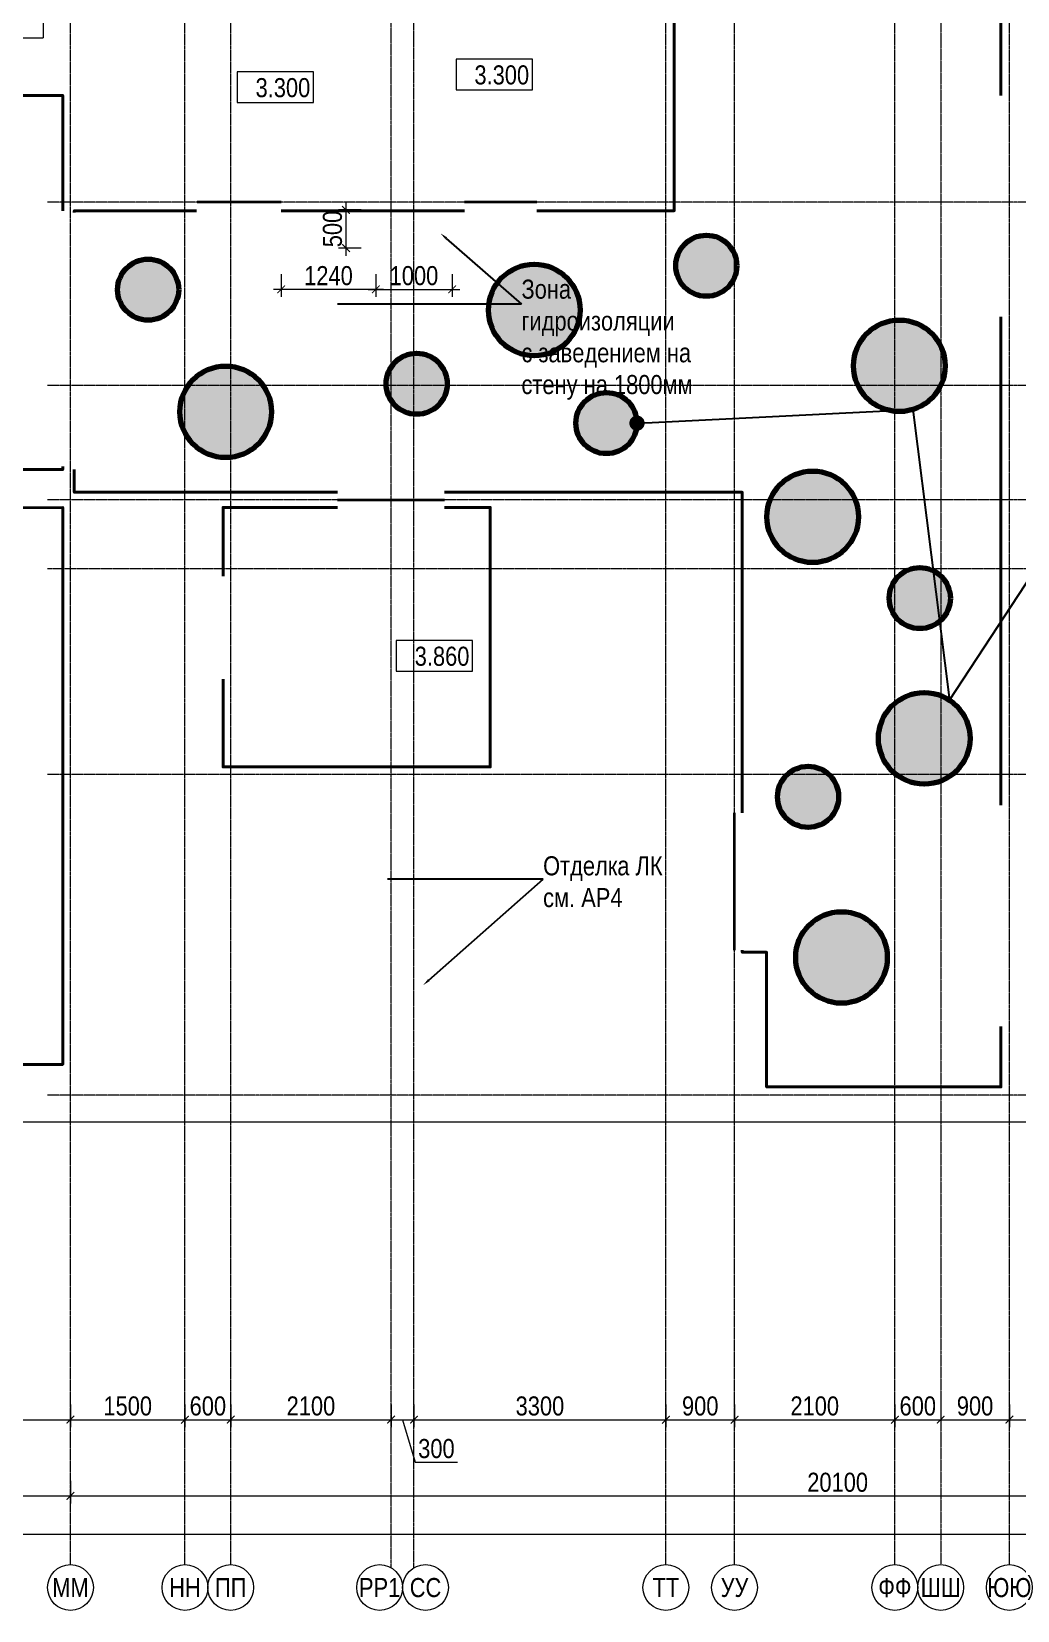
# Model space of a CAD drawing. Header units: millimetres. Extents: x -328335 to 1212475, y -208171 to 164144.
# Drawn here: x 93991 to 106905, y -6755 to 13937 of the extents above; entities that cross this region are included whole.
import ezdxf
from ezdxf import colors
from ezdxf.entities.mleader import LeaderData, LeaderLine
from ezdxf.enums import TextEntityAlignment as Align
from ezdxf.math import Vec2, Vec3

# ---------------------------------------------------------------- set-up
doc = ezdxf.new("R2010")
doc.units = ezdxf.units.MM
doc.header["$LTSCALE"] = 0.5
doc.linetypes.add('CENTER2', pattern=[28.575, 19.05, -3.175, 3.175, -3.175])
doc.linetypes.add('DASHED', pattern=[19.05, 12.7, -6.35])
doc.layers.get('Defpoints').update_dxf_attribs({"color": 140})
for name, color, linetype, lineweight in [('АИ_Плинтус', 3, 'Continuous', 9), ('АИ_Полы', 1, 'Continuous', 9), ('АИ_Полы_размеры', 7, 'Continuous', 5), ('АР6_потолок_отм', 5, 'Continuous', 5), ('АЦ_Бафы', 8, 'Continuous', 0), ('АЦ_Выноски', 7, 'Continuous', 5), ('АЦ_Стены', 8, 'Continuous', 70), ('РД_Оси_размер', 8, 'Continuous', 0)]:
    doc.layers.add(name, color=color, linetype=linetype, lineweight=lineweight)
doc.layers.add('АИ_Т_Профиль', color=2, linetype='Continuous', lineweight=40, true_color=0xffff00)
doc.layers.add('РД_Оси_100', color=7, linetype='Continuous', lineweight=0, true_color=0x525252)
doc.layers.add('АР_Делит', color=120, linetype='Continuous', lineweight=0, plot=False)
doc.styles.add('Arial_Narrow_08', font='ARIALN.TTF', dxfattribs={"width": 0.8})
doc.styles.add('style1', font='ARIALN.TTF')
doc.styles.add('ккк', font='isocpeur.ttf', dxfattribs={"width": 0.85, "oblique": 15})
doc.dimstyles.new('Dim100_ареал', dxfattribs={"dimscale": 100, "dimtxt": 2.5, "dimasz": 1, "dimexe": 1, "dimexo": 1, "dimgap": 0.5, "dimtad": 1, "dimzin": 12, "dimdsep": 46, "dimtxsty": 'style1', "dimblk": 'ARCHTICK', "dimcen": 1, "dimdle": 1, "dimaunit": 1, "dimadec": 0, "dimazin": 3, "dimtfac": 1, "dimtmove": 1, "dimatfit": 3, "dimldrblk": 'OPEN30', "dimfxl": 2, "dimfxlon": 1, "dimtolj": 1, "dimtzin": 0, "dimlwd": 5, "dimlwe": 5, "dimarcsym": 0})

# ---------------------------------------------------------------- blocks, each defined once
blk = doc.blocks.new('A-iden')
at = {"linetype": 'Continuous', "lineweight": 5}
blk.add_circle((0, -4), 3, dxfattribs=at)
at = {"color": 0, "linetype": 'Continuous', "lineweight": 20, "style": 'ккк', "width": 0.85}
blk.add_attdef('ID', text='', height=4, dxfattribs=at).set_placement((0.31, -3.85), align=Align.MIDDLE_CENTER)
blk = doc.blocks.new('_ArchTick')
at = {"color": 0, "linetype": 'ByBlock', "const_width": 0.15}
blk.add_lwpolyline([(-0.5, -0.5), (0.5, 0.5)], dxfattribs=at)
blk = doc.blocks.new('*D516')
at = {"layer": 'Defpoints', "color": 0, "transparency": 16777216}
for p in [(91800, -3255), (94500, -3255), (94500, -4255)]:
    blk.add_point(p, dxfattribs=at)
at = {"layer": 'РД_Оси_размер', "color": 0, "lineweight": 5, "transparency": 16777216}
for p, q in [((91800, -4055), (91800, -4355)), ((94500, -4055), (94500, -4355)), ((91700, -4255), (94600, -4255))]:
    blk.add_line(p, q, dxfattribs=at)
at = {"layer": 'РД_Оси_размер', "color": 0, "lineweight": 5, "transparency": 16777216, "xscale": 100, "yscale": 100, "zscale": 100, "rotation": 180}
blk.add_blockref('_ArchTick', (91800, -4255), dxfattribs=at)
at = {"layer": 'РД_Оси_размер', "color": 0, "lineweight": 5, "transparency": 16777216, "xscale": 100, "yscale": 100, "zscale": 100}
blk.add_blockref('_ArchTick', (94500, -4255), dxfattribs=at)
at = {"layer": 'РД_Оси_размер', "color": 0, "transparency": 16777216, "insert": (93150, -4077), "char_height": 250, "attachment_point": 5, "style": 'style1'}
blk.add_mtext('\\A1;2700', dxfattribs=at)
blk = doc.blocks.new('_Open30')
at = {"color": 0, "linetype": 'ByBlock', "lineweight": -2}
for p, q in [((-1, 0.27), (0, 0)), ((0, 0), (-1, -0.27)), ((0, 0), (-1, 0))]:
    blk.add_line(p, q, dxfattribs=at)
blk = doc.blocks.new('*D517')
at = {"layer": 'Defpoints', "color": 0, "transparency": 16777216}
for p in [(94500, -3255), (96000, -3255), (96000, -4255)]:
    blk.add_point(p, dxfattribs=at)
at = {"layer": 'РД_Оси_размер', "color": 0, "lineweight": 5, "transparency": 16777216}
for p, q in [((94500, -4055), (94500, -4355)), ((96000, -4055), (96000, -4355)), ((94400, -4255), (96100, -4255))]:
    blk.add_line(p, q, dxfattribs=at)
at = {"layer": 'РД_Оси_размер', "color": 0, "lineweight": 5, "transparency": 16777216, "xscale": 100, "yscale": 100, "zscale": 100, "rotation": 180}
blk.add_blockref('_ArchTick', (94500, -4255), dxfattribs=at)
at = {"layer": 'РД_Оси_размер', "color": 0, "lineweight": 5, "transparency": 16777216, "xscale": 100, "yscale": 100, "zscale": 100}
blk.add_blockref('_ArchTick', (96000, -4255), dxfattribs=at)
at = {"layer": 'РД_Оси_размер', "color": 0, "transparency": 16777216, "insert": (95250, -4077), "char_height": 250, "attachment_point": 5, "style": 'style1'}
blk.add_mtext('\\A1;1500', dxfattribs=at)
blk = doc.blocks.new('*D518')
at = {"layer": 'Defpoints', "color": 0, "transparency": 16777216}
for p in [(96000, -3255), (96600, -3255), (96600, -4255)]:
    blk.add_point(p, dxfattribs=at)
at = {"layer": 'РД_Оси_размер', "color": 0, "lineweight": 5, "transparency": 16777216}
for p, q in [((96000, -4055), (96000, -4355)), ((96600, -4055), (96600, -4355)), ((95900, -4255), (96700, -4255))]:
    blk.add_line(p, q, dxfattribs=at)
at = {"layer": 'РД_Оси_размер', "color": 0, "lineweight": 5, "transparency": 16777216, "xscale": 100, "yscale": 100, "zscale": 100, "rotation": 180}
blk.add_blockref('_ArchTick', (96000, -4255), dxfattribs=at)
at = {"layer": 'РД_Оси_размер', "color": 0, "lineweight": 5, "transparency": 16777216, "xscale": 100, "yscale": 100, "zscale": 100}
blk.add_blockref('_ArchTick', (96600, -4255), dxfattribs=at)
at = {"layer": 'РД_Оси_размер', "color": 0, "transparency": 16777216, "insert": (96300, -4077), "char_height": 250, "attachment_point": 5, "style": 'style1'}
blk.add_mtext('\\A1;600', dxfattribs=at)
blk = doc.blocks.new('*D519')
at = {"layer": 'Defpoints', "color": 0, "transparency": 16777216}
for p in [(96600, -3255), (98700, -3255), (98700, -4255)]:
    blk.add_point(p, dxfattribs=at)
at = {"layer": 'РД_Оси_размер', "color": 0, "lineweight": 5, "transparency": 16777216}
for p, q in [((96600, -4055), (96600, -4355)), ((98700, -4055), (98700, -4355)), ((96500, -4255), (98800, -4255))]:
    blk.add_line(p, q, dxfattribs=at)
at = {"layer": 'РД_Оси_размер', "color": 0, "lineweight": 5, "transparency": 16777216, "xscale": 100, "yscale": 100, "zscale": 100, "rotation": 180}
blk.add_blockref('_ArchTick', (96600, -4255), dxfattribs=at)
at = {"layer": 'РД_Оси_размер', "color": 0, "lineweight": 5, "transparency": 16777216, "xscale": 100, "yscale": 100, "zscale": 100}
blk.add_blockref('_ArchTick', (98700, -4255), dxfattribs=at)
at = {"layer": 'РД_Оси_размер', "color": 0, "transparency": 16777216, "insert": (97650, -4077), "char_height": 250, "attachment_point": 5, "style": 'style1'}
blk.add_mtext('\\A1;2100', dxfattribs=at)
blk = doc.blocks.new('*D520')
at = {"layer": 'Defpoints', "color": 0, "transparency": 16777216}
for p in [(98700, -3255), (99000, -3255), (99000, -4255)]:
    blk.add_point(p, dxfattribs=at)
at = {"layer": 'РД_Оси_размер', "color": 0, "lineweight": 5, "transparency": 16777216}
for p, q in [((98700, -4055), (98700, -4355)), ((99000, -4055), (99000, -4355)), ((98600, -4255), (99100, -4255)), ((98850, -4255), (99017, -4813)), ((99017, -4813), (99570, -4813))]:
    blk.add_line(p, q, dxfattribs=at)
at = {"layer": 'РД_Оси_размер', "color": 0, "lineweight": 5, "transparency": 16777216, "xscale": 100, "yscale": 100, "zscale": 100, "rotation": 180}
blk.add_blockref('_ArchTick', (98700, -4255), dxfattribs=at)
at = {"layer": 'РД_Оси_размер', "color": 0, "lineweight": 5, "transparency": 16777216, "xscale": 100, "yscale": 100, "zscale": 100}
blk.add_blockref('_ArchTick', (99000, -4255), dxfattribs=at)
at = {"layer": 'РД_Оси_размер', "color": 0, "transparency": 16777216, "insert": (99294, -4635), "char_height": 250, "attachment_point": 5, "style": 'style1'}
blk.add_mtext('\\A1;300', dxfattribs=at)
blk = doc.blocks.new('*D521')
at = {"layer": 'Defpoints', "color": 0, "transparency": 16777216}
for p in [(99000, -3255), (102300, -3255), (102300, -4255)]:
    blk.add_point(p, dxfattribs=at)
at = {"layer": 'РД_Оси_размер', "color": 0, "lineweight": 5, "transparency": 16777216}
for p, q in [((99000, -4055), (99000, -4355)), ((102300, -4055), (102300, -4355)), ((98900, -4255), (102400, -4255))]:
    blk.add_line(p, q, dxfattribs=at)
at = {"layer": 'РД_Оси_размер', "color": 0, "lineweight": 5, "transparency": 16777216, "xscale": 100, "yscale": 100, "zscale": 100, "rotation": 180}
blk.add_blockref('_ArchTick', (99000, -4255), dxfattribs=at)
at = {"layer": 'РД_Оси_размер', "color": 0, "lineweight": 5, "transparency": 16777216, "xscale": 100, "yscale": 100, "zscale": 100}
blk.add_blockref('_ArchTick', (102300, -4255), dxfattribs=at)
at = {"layer": 'РД_Оси_размер', "color": 0, "transparency": 16777216, "insert": (100650, -4077), "char_height": 250, "attachment_point": 5, "style": 'style1'}
blk.add_mtext('\\A1;3300', dxfattribs=at)
blk = doc.blocks.new('*D522')
at = {"layer": 'Defpoints', "color": 0, "transparency": 16777216}
for p in [(102300, -3255), (103200, -3255), (103200, -4255)]:
    blk.add_point(p, dxfattribs=at)
at = {"layer": 'РД_Оси_размер', "color": 0, "lineweight": 5, "transparency": 16777216}
for p, q in [((102300, -4055), (102300, -4355)), ((103200, -4055), (103200, -4355)), ((102200, -4255), (103300, -4255))]:
    blk.add_line(p, q, dxfattribs=at)
at = {"layer": 'РД_Оси_размер', "color": 0, "lineweight": 5, "transparency": 16777216, "xscale": 100, "yscale": 100, "zscale": 100, "rotation": 180}
blk.add_blockref('_ArchTick', (102300, -4255), dxfattribs=at)
at = {"layer": 'РД_Оси_размер', "color": 0, "lineweight": 5, "transparency": 16777216, "xscale": 100, "yscale": 100, "zscale": 100}
blk.add_blockref('_ArchTick', (103200, -4255), dxfattribs=at)
at = {"layer": 'РД_Оси_размер', "color": 0, "transparency": 16777216, "insert": (102750, -4077), "char_height": 250, "attachment_point": 5, "style": 'style1'}
blk.add_mtext('\\A1;900', dxfattribs=at)
blk = doc.blocks.new('*D523')
at = {"layer": 'Defpoints', "color": 0, "transparency": 16777216}
for p in [(103200, -3255), (105300, -3255), (105300, -4255)]:
    blk.add_point(p, dxfattribs=at)
at = {"layer": 'РД_Оси_размер', "color": 0, "lineweight": 5, "transparency": 16777216}
for p, q in [((103200, -4055), (103200, -4355)), ((105300, -4055), (105300, -4355)), ((103100, -4255), (105400, -4255))]:
    blk.add_line(p, q, dxfattribs=at)
at = {"layer": 'РД_Оси_размер', "color": 0, "lineweight": 5, "transparency": 16777216, "xscale": 100, "yscale": 100, "zscale": 100, "rotation": 180}
blk.add_blockref('_ArchTick', (103200, -4255), dxfattribs=at)
at = {"layer": 'РД_Оси_размер', "color": 0, "lineweight": 5, "transparency": 16777216, "xscale": 100, "yscale": 100, "zscale": 100}
blk.add_blockref('_ArchTick', (105300, -4255), dxfattribs=at)
at = {"layer": 'РД_Оси_размер', "color": 0, "transparency": 16777216, "insert": (104250, -4077), "char_height": 250, "attachment_point": 5, "style": 'style1'}
blk.add_mtext('\\A1;2100', dxfattribs=at)
blk = doc.blocks.new('*D524')
at = {"layer": 'Defpoints', "color": 0, "transparency": 16777216}
for p in [(105300, -3255), (105900, -3255), (105900, -4255)]:
    blk.add_point(p, dxfattribs=at)
at = {"layer": 'РД_Оси_размер', "color": 0, "lineweight": 5, "transparency": 16777216}
for p, q in [((105300, -4055), (105300, -4355)), ((105900, -4055), (105900, -4355)), ((105200, -4255), (106000, -4255))]:
    blk.add_line(p, q, dxfattribs=at)
at = {"layer": 'РД_Оси_размер', "color": 0, "lineweight": 5, "transparency": 16777216, "xscale": 100, "yscale": 100, "zscale": 100, "rotation": 180}
blk.add_blockref('_ArchTick', (105300, -4255), dxfattribs=at)
at = {"layer": 'РД_Оси_размер', "color": 0, "lineweight": 5, "transparency": 16777216, "xscale": 100, "yscale": 100, "zscale": 100}
blk.add_blockref('_ArchTick', (105900, -4255), dxfattribs=at)
at = {"layer": 'РД_Оси_размер', "color": 0, "transparency": 16777216, "insert": (105600, -4077), "char_height": 250, "attachment_point": 5, "style": 'style1'}
blk.add_mtext('\\A1;600', dxfattribs=at)
blk = doc.blocks.new('*D525')
at = {"layer": 'Defpoints', "color": 0, "transparency": 16777216}
for p in [(105900, -3255), (106800, -3255), (106800, -4255)]:
    blk.add_point(p, dxfattribs=at)
at = {"layer": 'РД_Оси_размер', "color": 0, "lineweight": 5, "transparency": 16777216}
for p, q in [((105900, -4055), (105900, -4355)), ((106800, -4055), (106800, -4355)), ((105800, -4255), (106900, -4255))]:
    blk.add_line(p, q, dxfattribs=at)
at = {"layer": 'РД_Оси_размер', "color": 0, "lineweight": 5, "transparency": 16777216, "xscale": 100, "yscale": 100, "zscale": 100, "rotation": 180}
blk.add_blockref('_ArchTick', (105900, -4255), dxfattribs=at)
at = {"layer": 'РД_Оси_размер', "color": 0, "lineweight": 5, "transparency": 16777216, "xscale": 100, "yscale": 100, "zscale": 100}
blk.add_blockref('_ArchTick', (106800, -4255), dxfattribs=at)
at = {"layer": 'РД_Оси_размер', "color": 0, "transparency": 16777216, "insert": (106350, -4077), "char_height": 250, "attachment_point": 5, "style": 'style1'}
blk.add_mtext('\\A1;900', dxfattribs=at)
blk = doc.blocks.new('*D526')
at = {"layer": 'Defpoints', "color": 0, "transparency": 16777216}
for p in [(106800, -3255), (114600, -3255), (114600, -4255)]:
    blk.add_point(p, dxfattribs=at)
at = {"layer": 'РД_Оси_размер', "color": 0, "lineweight": 5, "transparency": 16777216}
for p, q in [((106800, -4055), (106800, -4355)), ((114600, -4055), (114600, -4355)), ((106700, -4255), (114700, -4255))]:
    blk.add_line(p, q, dxfattribs=at)
at = {"layer": 'РД_Оси_размер', "color": 0, "lineweight": 5, "transparency": 16777216, "xscale": 100, "yscale": 100, "zscale": 100, "rotation": 180}
blk.add_blockref('_ArchTick', (106800, -4255), dxfattribs=at)
at = {"layer": 'РД_Оси_размер', "color": 0, "lineweight": 5, "transparency": 16777216, "xscale": 100, "yscale": 100, "zscale": 100}
blk.add_blockref('_ArchTick', (114600, -4255), dxfattribs=at)
at = {"layer": 'РД_Оси_размер', "color": 0, "transparency": 16777216, "insert": (110700, -4077), "char_height": 250, "attachment_point": 5, "style": 'style1'}
blk.add_mtext('\\A1;7800', dxfattribs=at)
blk = doc.blocks.new('*D575')
at = {"layer": 'Defpoints', "color": 0, "transparency": 16777216}
for p in [(0, -3255), (114600, -3255), (114600, -5755)]:
    blk.add_point(p, dxfattribs=at)
at = {"layer": 'РД_Оси_размер', "color": 0, "lineweight": 5, "transparency": 16777216}
for p, q in [((0, -5555), (0, -5855)), ((114600, -5555), (114600, -5855)), ((-100, -5755), (114700, -5755))]:
    blk.add_line(p, q, dxfattribs=at)
at = {"layer": 'РД_Оси_размер', "color": 0, "lineweight": 5, "transparency": 16777216, "xscale": 100, "yscale": 100, "zscale": 100, "rotation": 180}
blk.add_blockref('_ArchTick', (0, -5755), dxfattribs=at)
at = {"layer": 'РД_Оси_размер', "color": 0, "lineweight": 5, "transparency": 16777216, "xscale": 100, "yscale": 100, "zscale": 100}
blk.add_blockref('_ArchTick', (114600, -5755), dxfattribs=at)
at = {"layer": 'РД_Оси_размер', "color": 0, "transparency": 16777216, "insert": (57300, -5577), "char_height": 250, "attachment_point": 5, "style": 'style1'}
blk.add_mtext('\\A1;114600', dxfattribs=at)
blk = doc.blocks.new('*D596')
at = {"layer": 'Defpoints', "color": 0, "transparency": 16777216}
for p in [(83100, -3255), (94500, -3255), (94500, -5255)]:
    blk.add_point(p, dxfattribs=at)
at = {"layer": 'РД_Оси_размер', "color": 0, "lineweight": 5, "transparency": 16777216}
for p, q in [((83100, -5055), (83100, -5355)), ((94500, -5055), (94500, -5355)), ((83000, -5255), (94600, -5255))]:
    blk.add_line(p, q, dxfattribs=at)
at = {"layer": 'РД_Оси_размер', "color": 0, "lineweight": 5, "transparency": 16777216, "xscale": 100, "yscale": 100, "zscale": 100, "rotation": 180}
blk.add_blockref('_ArchTick', (83100, -5255), dxfattribs=at)
at = {"layer": 'РД_Оси_размер', "color": 0, "lineweight": 5, "transparency": 16777216, "xscale": 100, "yscale": 100, "zscale": 100}
blk.add_blockref('_ArchTick', (94500, -5255), dxfattribs=at)
at = {"layer": 'РД_Оси_размер', "color": 0, "transparency": 16777216, "insert": (88800, -5077), "char_height": 250, "attachment_point": 5, "style": 'style1'}
blk.add_mtext('\\A1;11400', dxfattribs=at)
blk = doc.blocks.new('*D574')
at = {"layer": 'Defpoints', "color": 0, "transparency": 16777216}
for p in [(94500, -3255), (114600, -3255), (114600, -5255)]:
    blk.add_point(p, dxfattribs=at)
at = {"layer": 'РД_Оси_размер', "color": 0, "lineweight": 5, "transparency": 16777216}
for p, q in [((94500, -5055), (94500, -5355)), ((114600, -5055), (114600, -5355)), ((94400, -5255), (114700, -5255))]:
    blk.add_line(p, q, dxfattribs=at)
at = {"layer": 'РД_Оси_размер', "color": 0, "lineweight": 5, "transparency": 16777216, "xscale": 100, "yscale": 100, "zscale": 100, "rotation": 180}
blk.add_blockref('_ArchTick', (94500, -5255), dxfattribs=at)
at = {"layer": 'РД_Оси_размер', "color": 0, "lineweight": 5, "transparency": 16777216, "xscale": 100, "yscale": 100, "zscale": 100}
blk.add_blockref('_ArchTick', (114600, -5255), dxfattribs=at)
at = {"layer": 'РД_Оси_размер', "color": 0, "transparency": 16777216, "insert": (104550, -5077), "char_height": 250, "attachment_point": 5, "style": 'style1'}
blk.add_mtext('\\A1;20100', dxfattribs=at)
blk = doc.blocks.new('Отметка_план')
at = {"color": 7, "lineweight": 5}
blk.add_lwpolyline([(0, 0), (10, 0), (10, 4), (0, 4)], close=True, dxfattribs=at)
at = {"style": 'Arial_Narrow_08', "width": 0.8}
blk.add_attdef('OTMG', text='', height=2.5, dxfattribs=at).set_placement((9.06, 0.7), align=Align.RIGHT)
blk = doc.blocks.new('*D647')
at = {"layer": 'Defpoints', "color": 0, "transparency": 16777216}
for p in [(98500, 11100), (99500, 11100), (99500, 10559)]:
    blk.add_point(p, dxfattribs=at)
at = {"layer": 'АИ_Полы_размеры', "color": 0, "lineweight": 5, "transparency": 16777216}
for p, q in [((98400, 10559), (99600, 10559)), ((98500, 10759), (98500, 10459)), ((99500, 10759), (99500, 10459))]:
    blk.add_line(p, q, dxfattribs=at)
at = {"layer": 'АИ_Полы_размеры', "color": 0, "lineweight": 5, "transparency": 16777216, "xscale": 100, "yscale": 100, "zscale": 100, "rotation": 180}
blk.add_blockref('_ArchTick', (98500, 10559), dxfattribs=at)
at = {"layer": 'АИ_Полы_размеры', "color": 0, "lineweight": 5, "transparency": 16777216, "xscale": 100, "yscale": 100, "zscale": 100}
blk.add_blockref('_ArchTick', (99500, 10559), dxfattribs=at)
at = {"layer": 'АИ_Полы_размеры', "color": 0, "transparency": 16777216, "insert": (99000, 10737), "char_height": 250, "attachment_point": 5, "style": 'style1'}
blk.add_mtext('\\A1;1000', dxfattribs=at)
blk = doc.blocks.new('*D648')
at = {"layer": 'Defpoints', "color": 0, "transparency": 16777216}
for p in [(98110, 11600), (99500, 11600), (99500, 11100)]:
    blk.add_point(p, dxfattribs=at)
at = {"layer": 'АИ_Полы_размеры', "color": 0, "lineweight": 5, "transparency": 16777216}
for p, q in [((98310, 11600), (98010, 11600)), ((98110, 11000), (98110, 11700)), ((98310, 11100), (98010, 11100))]:
    blk.add_line(p, q, dxfattribs=at)
at = {"layer": 'АИ_Полы_размеры', "color": 0, "lineweight": 5, "transparency": 16777216, "xscale": 100, "yscale": 100, "zscale": 100}
for p, rotation in [((98110, 11600), 90), ((98110, 11100), 270)]:
    blk.add_blockref('_ArchTick', p, dxfattribs=dict(at, rotation=rotation))
at = {"layer": 'АИ_Полы_размеры', "color": 0, "transparency": 16777216, "insert": (97933, 11350), "char_height": 250, "attachment_point": 5, "rotation": 90, "style": 'style1'}
blk.add_mtext('\\A1;500', dxfattribs=at)
blk = doc.blocks.new('*D649')
at = {"layer": 'Defpoints', "color": 0, "transparency": 16777216}
for p in [(97260, 11600), (98500, 11100), (97260, 10559)]:
    blk.add_point(p, dxfattribs=at)
at = {"layer": 'АИ_Полы_размеры', "color": 0, "lineweight": 5, "transparency": 16777216}
for p, q in [((98600, 10559), (97160, 10559)), ((97260, 10759), (97260, 10459)), ((98500, 10759), (98500, 10459))]:
    blk.add_line(p, q, dxfattribs=at)
at = {"layer": 'АИ_Полы_размеры', "color": 0, "lineweight": 5, "transparency": 16777216, "xscale": 100, "yscale": 100, "zscale": 100, "rotation": 180}
blk.add_blockref('_ArchTick', (97260, 10559), dxfattribs=at)
at = {"layer": 'АИ_Полы_размеры', "color": 0, "lineweight": 5, "transparency": 16777216, "xscale": 100, "yscale": 100, "zscale": 100}
blk.add_blockref('_ArchTick', (98500, 10559), dxfattribs=at)
at = {"layer": 'АИ_Полы_размеры', "color": 0, "transparency": 16777216, "insert": (97880, 10737), "char_height": 250, "attachment_point": 5, "style": 'style1'}
blk.add_mtext('\\A1;1240', dxfattribs=at)
blk = doc.blocks.new('Баф_сер2_1200')
at = {"layer": 'АЦ_Стены', "true_color": 0x545671}
h = blk.add_hatch(color=251, dxfattribs=at)
h.dxf.hatch_style = 1
h.paths.add_polyline_path([(600, -13, 1), (-600, -13, 1)])
at = {"layer": 'АЦ_Стены', "color": 251, "true_color": 0x545671}
blk.add_circle((0, -13), 600, dxfattribs=at)
blk = doc.blocks.new('Баф_сер2_800')
at = {"layer": 'АЦ_Стены', "true_color": 0x545671}
h = blk.add_hatch(color=251, dxfattribs=at)
h.dxf.hatch_style = 1
h.paths.add_polyline_path([(400, 0, 1), (-400, 0, 1)])
at = {"layer": 'АЦ_Стены', "color": 251, "true_color": 0x545671}
blk.add_circle((0, 0), 400, dxfattribs=at)
blk = doc.blocks.new('_Dot')
at = {"color": 0, "linetype": 'ByBlock', "lineweight": -2}
blk.add_line((-0.5, 0), (-1, 0), dxfattribs=at)
at = {"color": 0, "linetype": 'ByBlock', "const_width": 0.5}
blk.add_lwpolyline([(-0.25, 0, 1), (0.25, 0, 1)], format="xyb", close=True, dxfattribs=at)
blk = doc.blocks.new('2200_АР_ОСИ_3эт_100_6.02.25')
at = {"layer": 'АР_Делит', "color": 5, "linetype": 'DASHED'}
blk.add_lwpolyline([(114955, 135155), (114955, -355), (93595.036, -355), (93595.036, 13855), (94145, 13855), (94145, 68320), (66055, 68320), (66055, 13857.73), (83455, 13857.73), (83455, -355), (45245, -355), (45245, 13145), (44695, 13145), (44695, 26755), (45245, 26755), (45245, 68320), (20455, 68320), (20455, 26755), (27955, 26755), (27955, 13145), (-355, 13145), (-355, 100855)], dxfattribs=at)
at = {"layer": 'РД_Оси_100', "color": 8, "linetype": 'CENTER2', "true_color": 0x808080}
for p, q in [((94500, -6155), (94500, 139938.679)), ((96000, -6155), (96000, 139938.679)), ((102300, -6155), (102300, 139938.679)), ((119910, 11700), (94200, 11700)), ((119910, 9300), (94200, 9300)), ((119910, 7800), (94200, 7800)), ((119910, 4200), (94200, 4200)), ((119910, 0), (94200, 0))]:
    blk.add_line(p, q, dxfattribs=at)
for points in [[(96600, -6155), (96600, 139938.679)], [(98700, -6194.98), (98700, 139538.679), (98550, 139938.679)], [(99000, -6195.83), (99000, 139538.679), (99150, 139938.679)], [(103200, -6155), (103200, 139938.679)], [(105300, -6155), (105300, 139938.679)], [(105900, 139938.679), (105900, -6155)], [(106800, -6155), (106800, 139938.679)], [(94200, 6900), (119910, 6900)]]:
    blk.add_lwpolyline(points, dxfattribs=at)
at = {"layer": 'РД_Оси_100', "color": 0}
ref = blk.add_blockref('A-iden', (94500, -6054.999), dxfattribs=dict(at, xscale=100, yscale=100, zscale=100))
ref.add_attrib('ID', 'ММ', dxfattribs={"layer": '0', "linetype": 'Continuous', "height": 250, "style": 'style1'}).set_placement((94500, -6454.999), align=Align.MIDDLE)
ref = blk.add_blockref('A-iden', (96000, -6054.999), dxfattribs=dict(at, xscale=100, yscale=100, zscale=100))
ref.add_attrib('ID', 'НН', dxfattribs={"layer": '0', "linetype": 'Continuous', "height": 250, "style": 'style1'}).set_placement((96000, -6454.999), align=Align.MIDDLE)
ref = blk.add_blockref('A-iden', (96599.266, -6054.999), dxfattribs=dict(at, xscale=100, yscale=100, zscale=100))
ref.add_attrib('ID', 'ПП', dxfattribs={"layer": '0', "linetype": 'Continuous', "height": 250, "style": 'style1'}).set_placement((96599.266, -6454.999), align=Align.MIDDLE)
ref = blk.add_blockref('A-iden', (98550.367, -6054.999), dxfattribs=dict(at, xscale=100, yscale=100, zscale=100))
ref.add_attrib('ID', 'РР1', dxfattribs={"layer": '0', "linetype": 'Continuous', "height": 250, "style": 'style1'}).set_placement((98550.367, -6454.999), align=Align.MIDDLE)
ref = blk.add_blockref('A-iden', (99151.101, -6054.999), dxfattribs=dict(at, xscale=100, yscale=100, zscale=100))
ref.add_attrib('ID', 'СС', dxfattribs={"layer": '0', "linetype": 'Continuous', "height": 250, "style": 'style1'}).set_placement((99151.101, -6454.999), align=Align.MIDDLE)
ref = blk.add_blockref('A-iden', (102300, -6054.999), dxfattribs=dict(at, xscale=100, yscale=100, zscale=100))
ref.add_attrib('ID', 'ТТ', dxfattribs={"layer": '0', "linetype": 'Continuous', "height": 250, "style": 'style1'}).set_placement((102300, -6454.999), align=Align.MIDDLE)
ref = blk.add_blockref('A-iden', (103199.266, -6054.999), dxfattribs=dict(at, xscale=100, yscale=100, zscale=100))
ref.add_attrib('ID', 'УУ', dxfattribs={"layer": '0', "linetype": 'Continuous', "height": 250, "style": 'style1'}).set_placement((103199.266, -6454.999), align=Align.MIDDLE)
ref = blk.add_blockref('A-iden', (105300, -6054.999), dxfattribs=dict(at, xscale=100, yscale=100, zscale=100))
ref.add_attrib('ID', 'ФФ', dxfattribs={"layer": '0', "linetype": 'Continuous', "height": 250, "style": 'style1'}).set_placement((105300, -6454.999), align=Align.MIDDLE)
ref = blk.add_blockref('A-iden', (105900.734, -6054.999), dxfattribs=dict(at, xscale=100, yscale=100, zscale=100))
ref.add_attrib('ID', 'ШШ', dxfattribs={"layer": '0', "linetype": 'Continuous', "height": 250, "style": 'style1'}).set_placement((105900.734, -6454.999), align=Align.MIDDLE)
ref = blk.add_blockref('A-iden', (106799.266, -6054.999), dxfattribs=dict(at, xscale=100, yscale=100, zscale=100))
ref.add_attrib('ID', 'ЮЮ', dxfattribs={"layer": '0', "linetype": 'Continuous', "height": 250, "style": 'style1'}).set_placement((106799.266, -6454.999), align=Align.MIDDLE)
at = {"layer": 'РД_Оси_размер'}
for base, p1, p2, picture, middle in [((114600, -5755), (0, -3255), (114600, -3255), '*D575', (57300, -5577.357)), ((94500, -5255), (83100, -3255), (94500, -3255), '*D596', (88800, -5077.357)), ((94500, -4255), (91800, -3255), (94500, -3255), '*D516', (93150, -4077.357)), ((96000, -4255), (94500, -3255), (96000, -3255), '*D517', (95250, -4077.357)), ((114600, -5255), (94500, -3255), (114600, -3255), '*D574', (104550, -5077.357)), ((96600, -4255), (96000, -3255), (96600, -3255), '*D518', (96300, -4077.357)), ((98700, -4255), (96600, -3255), (98700, -3255), '*D519', (97650, -4077.357)), ((99000, -4255), (98700, -3255), (99000, -3255), '*D520', (99067.379, -4635.286)), ((102300, -4255), (99000, -3255), (102300, -3255), '*D521', (100650, -4077.357)), ((103200, -4255), (102300, -3255), (103200, -3255), '*D522', (102750, -4077.357)), ((105300, -4255), (103200, -3255), (105300, -3255), '*D523', (104250, -4077.357)), ((105900, -4255), (105300, -3255), (105900, -3255), '*D524', (105600, -4077.357)), ((106800, -4255), (105900, -3255), (106800, -3255), '*D525', (106350, -4077.357)), ((114600, -4255), (106800, -3255), (114600, -3255), '*D526', (110700, -4077.357))]:
    dim = blk.add_linear_dim(base=base, p1=p1, p2=p2, dimstyle='Dim100_ареал', dxfattribs=at)
    dim.commit()
    dim.dimension.update_dxf_attribs({"geometry": picture, "text_midpoint": middle})

msp = doc.modelspace()

# ---------------------------------------------------------------- linework, layer by layer
at = {"layer": 'АИ_Плинтус', "color": 24, "linetype": 'ByBlock', "lineweight": 40, "true_color": 0xa52900}
for points in [[(106690, 19500), (106690, 13100)], [(102410, 15490), (102410, 11590), (100610, 11590)], [(99660, 11590), (97259.993, 11590)], [(106690, 3800), (106690, 10200)], [(99400, 7900), (103300, 7900), (103300, 3700)], [(83200, 6070), (83200, 150), (93850, 150), (93850, 400), (94400, 400), (94400, 7700), (87000, 7690)], [(103300, 1900), (103300, 1870), (103620, 1870), (103620, 105.917), (106690, 105.917), (106690, 900)]]:
    msp.add_lwpolyline(points, dxfattribs=at)
at = {"layer": 'АИ_Плинтус', "color": 24, "linetype": 'ByBlock', "lineweight": 40, "true_color": 0xa52900, "transparency": 33554653}
for points in [[(62400, 11900), (67287.163, 11900), (67287.163, 13380), (82700, 13380), (82700, 13100), (83200.136, 13100), (83200, 13350), (93850.036, 13350), (93850.036, 13100), (94399.997, 13100), (94400, 11589.987)], [(96150, 11590), (94550, 11590), (94550, 11564.987)], [(94399.785, 8238.948), (94399.997, 8196.365), (93850.036, 8200), (93850.036, 7910), (87000, 7910)], [(94550, 8200), (94550, 7900), (98000, 7900)]]:
    msp.add_lwpolyline(points, dxfattribs=at)
at = {"layer": 'АИ_Плинтус', "color": 160, "linetype": 'ByBlock', "lineweight": 40, "true_color": 0x003fff}
for points in [[(96500, 6800), (96500, 7700), (98000, 7700)], [(99400, 7700), (100000, 7700), (100000, 4300), (96500, 4300), (96500, 5450)]]:
    msp.add_lwpolyline(points, dxfattribs=at)
at = {"layer": 'АИ_Т_Профиль', "linetype": 'ByBlock', "lineweight": 35}
for points in [[(97259.993, 11700), (96159.993, 11700)], [(100610, 11700), (99660, 11700)], [(98000, 7800), (99400, 7800)], [(103200, 1900), (103200, 3700)]]:
    msp.add_lwpolyline(points, dxfattribs=at)

# ---------------------------------------------------------------- block references
at = {"layer": 'АР6_потолок_отм'}
ref = msp.add_blockref('Отметка_план', (99551.153, 13174.63), dxfattribs=dict(at, xscale=100, yscale=100, zscale=100))
ref.add_attrib('OTMG', '3.300', dxfattribs={"layer": '0', "color": 0, "height": 250, "style": 'style1'}).set_placement((100508.571, 13494.447), align=Align.TOP_RIGHT)
ref = msp.add_blockref('Отметка_план', (96683.931, 13007.755), dxfattribs=dict(at, xscale=100, yscale=100, zscale=100))
ref.add_attrib('OTMG', '3.300', dxfattribs={"layer": '0', "color": 0, "height": 250, "style": 'style1'}).set_placement((97641.349, 13327.571), align=Align.TOP_RIGHT)
ref = msp.add_blockref('Отметка_план', (98768.677, 5555.707), dxfattribs=dict(at, xscale=100, yscale=100, zscale=100))
ref.add_attrib('OTMG', '3.860', dxfattribs={"layer": '0', "color": 0, "height": 250, "style": 'style1'}).set_placement((99726.095, 5875.524), align=Align.TOP_RIGHT)
at = {"layer": 'АЦ_Бафы', "transparency": 33554653}
for name, p in [('Баф_сер2_800', (102829.274, 10867.829)), ('Баф_сер2_800', (95517.522, 10554.788)), ('Баф_сер2_1200', (100575.747, 10301.101)), ('Баф_сер2_1200', (105358.195, 9569.882)), ('Баф_сер2_1200', (96533.247, 8966.638)), ('Баф_сер2_800', (99035.267, 9321.039)), ('Баф_сер2_800', (101521.631, 8805.442)), ('Баф_сер2_1200', (104222.686, 7590.829)), ('Баф_сер2_800', (105626.694, 6512.058)), ('Баф_сер2_1200', (105684.231, 4687.206)), ('Баф_сер2_800', (104163.4, 3907.867)), ('Баф_сер2_1200', (104600.743, 1815.535))]:
    msp.add_blockref(name, p, dxfattribs=at)
at = {"layer": 'РД_Оси_100'}
msp.add_blockref('2200_АР_ОСИ_3эт_100_6.02.25', (0, 0), dxfattribs=at)

# ---------------------------------------------------------------- dimensions: what is measured, and where the dimension line sits
at = {"layer": 'АИ_Полы_размеры'}
dim = msp.add_linear_dim(base=(97259.993, 10559.14), p1=(98500, 11100), p2=(97259.993, 11600), text='1240', dimstyle='Dim100_ареал', dxfattribs=at)
dim.commit()
dim.dimension.update_dxf_attribs({"geometry": '*D649', "text_midpoint": (97879.997, 10736.783)})
dim = msp.add_linear_dim(base=(98110.42, 11600), p1=(99500, 11100), p2=(99500, 11600), angle=90, dimstyle='Dim100_ареал', dxfattribs=at)
dim.commit()
dim.dimension.update_dxf_attribs({"geometry": '*D648', "text_midpoint": (98110.42, 11350), "dimtype": 160})
dim = msp.add_linear_dim(base=(99500, 10559.14), p1=(98500, 11100), p2=(99500, 11100), dimstyle='Dim100_ареал', dxfattribs=at)
dim.commit()
dim.dimension.update_dxf_attribs({"geometry": '*D647', "text_midpoint": (99000, 10736.783)})

# ---------------------------------------------------------------- leaders
at = {"layer": 'АИ_Полы', "color": 7, "lineweight": 0}
ml = msp.add_multileader_mtext('Standard', dxfattribs=at)
ml.set_content('Зона гидроизоляции\\Pс заведением на стену на 1800мм', color=7, style='style1')
ml.set_leader_properties()
ml.build(insert=Vec2(0, 0))
ml.multileader.update_dxf_attribs({"text_left_attachment_type": 6, "text_right_attachment_type": 6, "dogleg_length": 0.36, "arrow_head_size": 100})
ctx = ml.context
ctx.base_point, ctx.char_height, ctx.arrow_head_size, ctx.landing_gap_size, ctx.plane_origin = Vec3(100408.21, 10362.991), 250, 100, 0, Vec3(172722.445, -8064.662)
ctx.left_attachment, ctx.right_attachment = 6, 6
notes = []
notes.append((ctx, [(0, (1, 1, 0), (100407.85, 10362.991), (1, 0), 0.36, [(1, [(99347.658, 11293.534)], 0, [])])]))
ctx.mtext.insert, ctx.mtext.width, ctx.mtext.defined_height, ctx.mtext.flow_direction = Vec3(100408.21, 10686.491), 2384.53574, 799.326, 5
ml = msp.add_multileader_mtext('Standard', dxfattribs=at)
ml.set_content('Отделка ЛК \\Pсм. АР4', color=7, style='style1')
ml.set_leader_properties()
ml.build(insert=Vec2(0, 0))
ml.multileader.update_dxf_attribs({"text_left_attachment_type": 6, "text_right_attachment_type": 6, "dogleg_length": 0.36, "arrow_head_size": 100})
ctx = ml.context
ctx.base_point, ctx.char_height, ctx.arrow_head_size, ctx.landing_gap_size, ctx.plane_origin = Vec3(100691.59, 2828.971), 250, 100, 0, Vec3(173052.024, -15876.635)
ctx.left_attachment, ctx.right_attachment = 6, 6
notes.append((ctx, [(0, (1, 1, 0), (100691.23, 2828.971), (1, 0), 0.36, [(1, [(99120.016, 1439.589)], 0, [])])]))
ctx.mtext.insert, ctx.mtext.width, ctx.mtext.defined_height, ctx.mtext.flow_direction = Vec3(100691.59, 3128.971), 2384.53574, 799.326, 5
at = {"layer": 'АЦ_Выноски', "transparency": 33554653}
ml = msp.add_multileader_mtext('Standard', dxfattribs=at)
ml.set_content('\\pxa0.66667;Аккустические подвесные панели из минерального стекловолокна. \\P%%C800, %%C1200мм. \\PАкцентный цвет: {\\C240;\\c2367469;NSC S 1070-Y60R\\PПривязку см. раздел АИ}', color=256, style='style1')
ml.set_leader_properties(color=256)
ml.set_arrow_properties(name='DOT')
ml.build(insert=Vec2(0, 0))
ml.multileader.update_dxf_attribs({"has_dogleg": 0, "text_left_attachment_type": 6, "text_right_attachment_type": 6, "arrow_head_size": 200, "scale": 100})
ctx = ml.context
ctx.base_point, ctx.scale, ctx.char_height, ctx.arrow_head_size, ctx.landing_gap_size, ctx.plane_origin, ctx.plane_x_axis, ctx.plane_y_axis = Vec3(64160.343, 5070.212), 100, 300, 200, 50, Vec3(78725.731, -431.895), Vec3(1, 0.00000001), Vec3(-0.00000001, 1)
ctx.left_attachment, ctx.right_attachment = 6, 6
notes.append((ctx, [(0, (1, 1, 0), (70893.358, 5070.212), (-1, -0.00000001), 800, [(1, [(71915.609, 8788.982), (75763.721, 9016.321)], 0, [])])]))
ctx.mtext.insert, ctx.mtext.text_direction, ctx.mtext.rotation, ctx.mtext.width, ctx.mtext.defined_height, ctx.mtext.line_spacing_factor, ctx.mtext.flow_direction = Vec3(64210.343, 5458.411), Vec3(1, 0.00000001), 0.00000001, 7471.77828, 3026.269, 0.8, 5
ml = msp.add_multileader_mtext('Standard', dxfattribs=at)
ml.set_content('\\pxa0.66667;Аккустические подвесные \\Pпанели из минерального стекловолокна. \\P\\pa0.25;%%C800, %%C1200мм.\\P\\pa0.66667;Акцентный цвет: {\\C240;\\c2367469;NSC S 5020 R 70В\\PПривязку см. раздел АИ}', color=256, style='style1')
ml.set_leader_properties(color=256)
ml.set_arrow_properties(name='DOT')
ml.build(insert=Vec2(0, 0))
ml.multileader.update_dxf_attribs({"has_dogleg": 0, "text_left_attachment_type": 6, "text_right_attachment_type": 6, "arrow_head_size": 200, "scale": 100})
ctx = ml.context
ctx.base_point, ctx.scale, ctx.char_height, ctx.arrow_head_size, ctx.landing_gap_size, ctx.plane_origin, ctx.plane_x_axis, ctx.plane_y_axis = Vec3(107722.019, 7781.271), 100, 300, 200, 50, Vec3(103776.277, 6923.944), Vec3(1, 0.00000001), Vec3(-0.00000001, 1)
ctx.left_attachment, ctx.right_attachment = 6, 6
notes.append((ctx, [(1, (1, 1, 0), (106922.019, 7781.271), (1, 0.00000001), 800, [(2, [(101921.631, 8805.442), (105535.862, 8983.79), (106013.286, 5175.926)], 0, [])])]))
ctx.mtext.insert, ctx.mtext.text_direction, ctx.mtext.rotation, ctx.mtext.width, ctx.mtext.line_spacing_factor, ctx.mtext.flow_direction = Vec3(107772.019, 8169.47), Vec3(1, 0.00000001), 0.00000001, 11047.033, 0.8, 5
for ctx, leaders in notes:
    for number, flags, end, landing, length, lines in leaders:
        leader = LeaderData()
        leader.index, (leader.has_last_leader_line, leader.has_dogleg_vector, leader.attachment_direction) = number, flags
        leader.last_leader_point, leader.dogleg_vector, leader.dogleg_length = Vec3(end), Vec3(landing), length
        for number, points, colour, breaks in lines:
            line = LeaderLine()
            line.index, line.vertices, line.color, line.breaks = number, Vec3.list(points), colors.encode_raw_color(colour), breaks
            leader.lines.append(line)
        ctx.leaders.append(leader)

doc.saveas('drawing.dxf')
